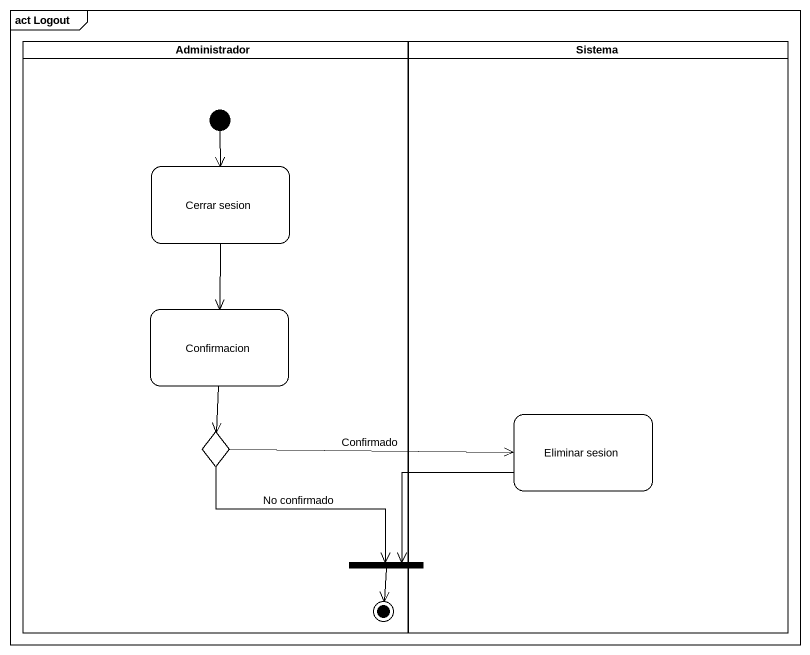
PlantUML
@startuml
mainframe act Logout
hide empty description
state Administrador <<partition>> {
  state "Cerrar sesion" as Cerrar_sesion
  state Confirmacion
  state choice1 <<choice>>
  state final1 <<end>>
  [*] --> Cerrar_sesion
}
state Sistema <<partition>> {
  state "Eliminar sesion" as Eliminar_sesion
}
state fork1 <<join>>
Cerrar_sesion --> Confirmacion
Confirmacion --> choice1
choice1 -right-> Eliminar_sesion : Confirmado
choice1 --> fork1 : No confirmado
Eliminar_sesion -left-> fork1
fork1 --> final1
@enduml
